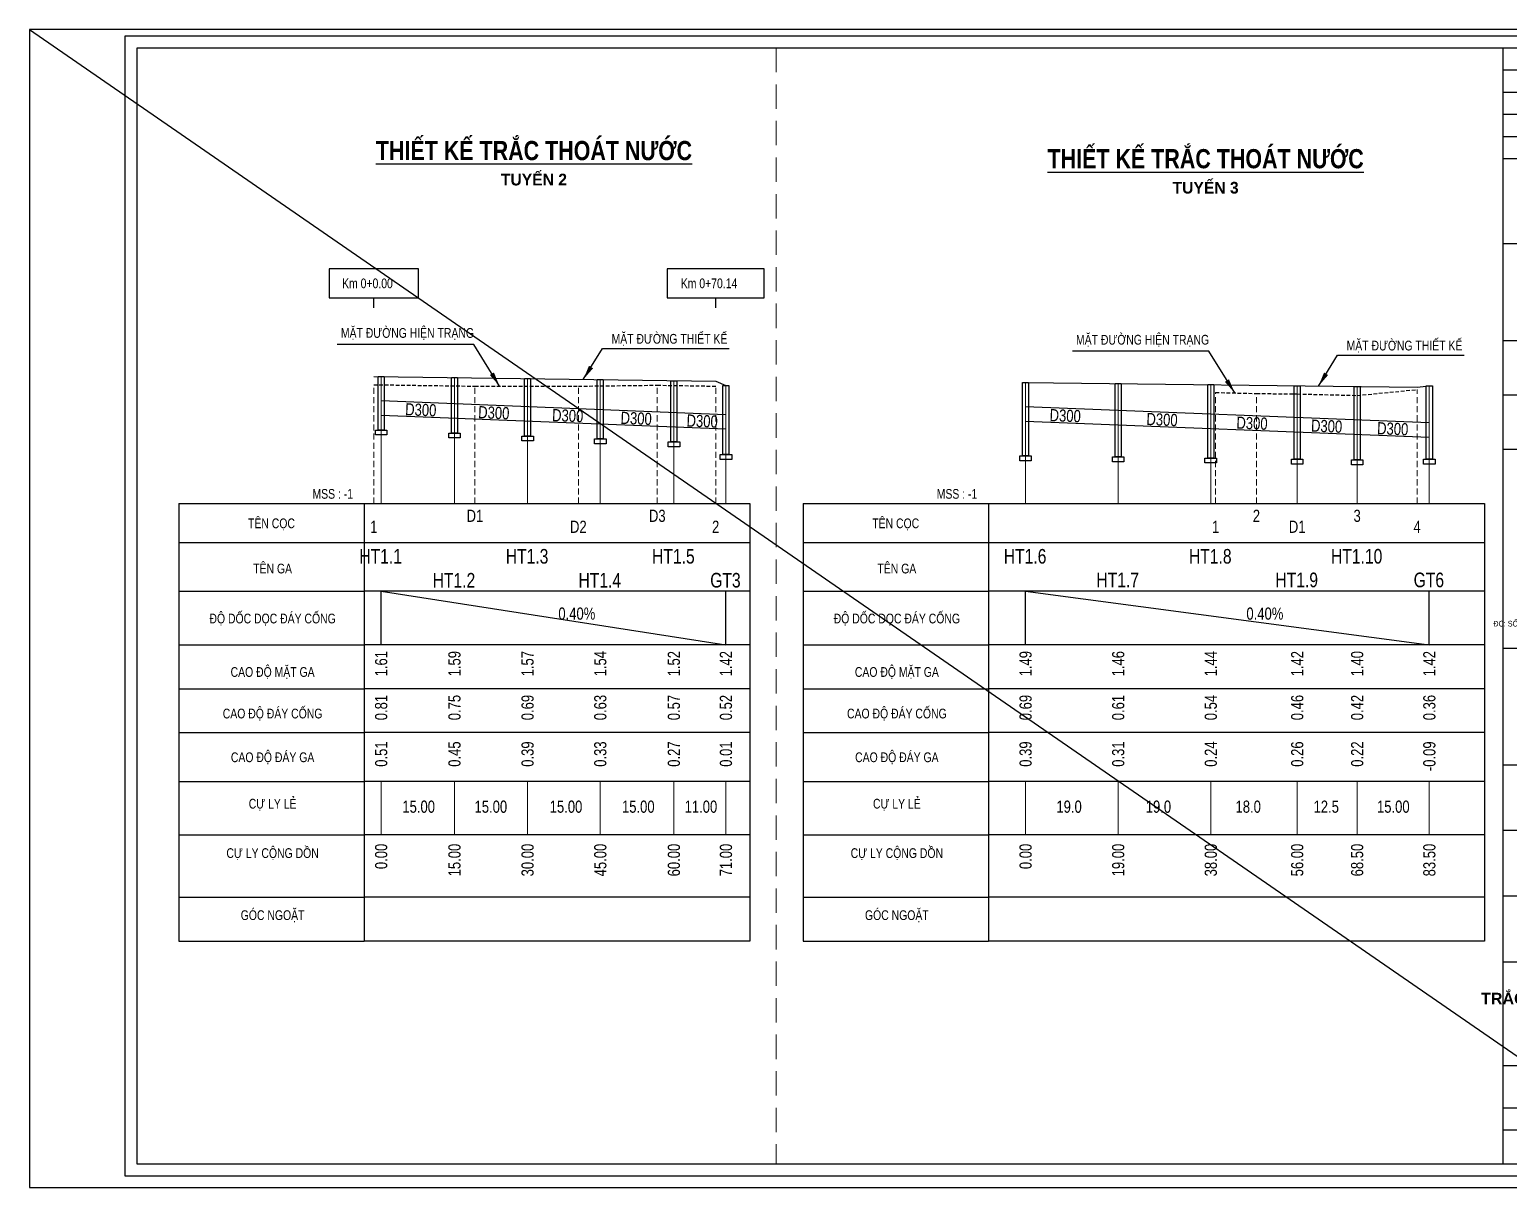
# Model space of a CAD drawing. Header units: inches. Extents: x 138 to 1256, y -84 to 787.
# Drawn here: x 222.9 to 526.3, y -83.9 to 153.7 of the extents above; entities that cross this region are included whole.
import ezdxf
from ezdxf.enums import TextEntityAlignment as Align

# ---------------------------------------------------------------- set-up
doc = ezdxf.new("R2010")
doc.units = ezdxf.units.IN
doc.header["$MEASUREMENT"] = 0
doc.linetypes.add('HIDDEN', pattern=[0.375, 0.25, -0.125])
for name, color, linetype in [('Bang TD tu nhien', 3, 'Continuous'), ('Duong do thiet ke', 2, 'Continuous'), ('ENTTNTHIETKE1', 2, 'Continuous'), ('GHICHU', 7, 'Continuous'), ('KHUNGTEN', 5, 'Continuous'), ('T.bao', 6, 'Continuous'), ('thep', 2, 'Continuous'), ('Trac doc tu nhien', 3, 'Continuous'), ('TracDoc', 7, 'Continuous'), ('TXT', 5, 'Continuous')]:
    doc.layers.add(name, color=color, linetype=linetype)
doc.layers.add('KCS_Plotter', color=11, linetype='Continuous', plot=False)
for name, color, linetype, lineweight in [('LC Dim', 8, 'Continuous', 18), ('LC Khac', 4, 'Continuous', 9), ('LC MANH DUT', 35, 'HIDDEN', 5), ('LC Net dam 1', 30, 'Continuous', 30), ('LC Text2', 7, 'Continuous', 25)]:
    doc.layers.add(name, color=color, linetype=linetype, lineweight=lineweight)
doc.styles.add('BangTD', font='viet buddy.shx', dxfattribs={"width": 0.8})
doc.styles.add('LC 1', font='')
doc.styles.add('LC3', font='', dxfattribs={"width": 0.8})
doc.styles.add('T2', font='', dxfattribs={"width": 0.8})
doc.styles.add('THANG2', font='')
doc.styles.get('LC 1').set_extended_font_data('.VnAvantH', bold=True)
doc.styles.get('LC3').set_extended_font_data('.VnArialH', bold=True)
doc.styles.get('T2').set_extended_font_data('.VnArialH')
doc.styles.get('THANG2').set_extended_font_data('.VnHelvetInsH', bold=True)
doc.dimstyles.get("Standard").update_dxf_attribs({"dimtxt": 1.5, "dimasz": 0.18, "dimexe": 0.18, "dimexo": 0.0625, "dimgap": 0.09, "dimtad": 0, "dimtih": 1, "dimtoh": 1, "dimlfac": 0.1, "dimzin": 0, "dimdsep": 46, "dimtxsty": 'Standard', "dimcen": 0.09, "dimadec": 0, "dimazin": 0, "dimtfac": 1, "dimtofl": 0, "dimtmove": 0, "dimatfit": 3, "dimfxl": 1, "dimtolj": 1, "dimtzin": 0, "dimarcsym": 0})

# ---------------------------------------------------------------- blocks, each defined once
blk = doc.blocks.new('khung vpn')
at = {"layer": 'Defpoints'}
for p, q in [((52556.46, -4195.446), (52498.758, -4195.446)), ((52498.758, -4195.446), (52498.758, -4235.276)), ((52498.758, -4235.276), (52556.46, -4235.276))]:
    blk.add_line(p, q, dxfattribs=at)
at = {"layer": 'KHUNGTEN'}
blk.add_lwpolyline([(52556.243, -4234.885), (52502.048, -4234.885), (52502.048, -4195.662), (52556.243, -4195.662)], close=True, dxfattribs=at)
at = {"layer": 'T.bao'}
for p, q in [((52549.443, -4196.835), (52555.832, -4196.835)), ((52549.443, -4197.598), (52555.832, -4197.598)), ((52549.443, -4198.36), (52555.832, -4198.36)), ((52549.443, -4199.123), (52555.832, -4199.123)), ((52549.443, -4222.987), (52555.832, -4222.987)), ((52549.443, -4225.241), (52555.832, -4225.241)), ((52549.443, -4227.516), (52555.832, -4227.516)), ((52549.443, -4232.534), (52555.832, -4232.534)), ((52549.443, -4233.296), (52555.832, -4233.296))]:
    blk.add_line(p, q, dxfattribs=at)
at = {"layer": 'thep'}
for p, q in [((52549.443, -4199.885), (52555.832, -4199.885)), ((52549.443, -4202.81), (52555.832, -4202.81)), ((52549.443, -4206.138), (52555.832, -4206.138)), ((52549.443, -4208.009), (52555.832, -4208.009)), ((52549.443, -4209.881), (52555.832, -4209.881)), ((52549.443, -4216.721), (52555.832, -4216.721)), ((52549.443, -4220.741), (52555.832, -4220.741)), ((52549.443, -4231.083), (52555.832, -4231.083))]:
    blk.add_line(p, q, dxfattribs=at)
for points in [[(52555.832, -4234.474), (52502.459, -4234.474), (52502.459, -4196.073), (52555.832, -4196.073)], [(52555.832, -4196.073), (52555.832, -4234.474), (52549.443, -4234.474), (52549.443, -4196.073)]]:
    blk.add_lwpolyline(points, close=True, dxfattribs=at)
at = {"layer": 'TXT', "linetype": 'Continuous', "style": 'T2', "width": 0.8}
blk.add_text('®c: sè 126 lª v¨n thuyÕt - kªnh d\xad¬ng - lª ch©n - hp', height=0.19408, dxfattribs=at).set_placement((52552.689, -4215.98), align=Align.CENTER)
blk = doc.blocks.new('TIEUDE1')
at = {"layer": 'LC Text2', "color": 7, "style": 'LC 1'}
blk.add_attdef('TIªU§Ò', text='', height=5, dxfattribs=at).set_placement((0, 0), align=Align.BOTTOM_CENTER)
blk.add_attdef('TL', text='', height=3, dxfattribs=at).set_placement((0, -2), align=Align.TOP_CENTER)

msp = doc.modelspace()

# ---------------------------------------------------------------- linework, layer by layer
for points in [[(294.42, 82.55), (295.66, 82.55), (295.66, 71.55), (294.42, 71.55)], [(309.46, 82.33), (310.7, 82.33), (310.7, 70.94), (309.46, 70.94)], [(324.46, 82.12), (325.7, 82.12), (325.7, 70.34), (324.46, 70.34)], [(339.38, 81.91), (340.62, 81.91), (340.62, 69.75), (339.38, 69.75)], [(354.48, 81.69), (355.72, 81.69), (355.72, 69.14), (354.48, 69.14)], [(365.16, 80.72), (366.4, 80.72), (366.4, 66.52), (365.16, 66.52)], [(426.64, 81.34), (427.88, 81.34), (427.88, 66.27), (426.64, 66.27)], [(445.64, 81.11), (446.88, 81.11), (446.88, 66.04), (445.64, 66.04)], [(464.64, 80.88), (465.88, 80.88), (465.88, 65.81), (464.64, 65.81)], [(482.37, 80.67), (483.61, 80.67), (483.61, 65.59), (482.37, 65.59)], [(494.67, 80.52), (495.91, 80.52), (495.91, 65.45), (494.67, 65.45)], [(509.48, 80.66), (510.72, 80.66), (510.72, 65.59), (509.48, 65.59)], [(293.86, 71.55), (296.23, 71.55), (296.23, 70.55), (293.86, 70.55)], [(308.9, 70.94), (311.27, 70.94), (311.27, 69.94), (308.9, 69.94)], [(323.9, 70.34), (326.27, 70.34), (326.27, 69.34), (323.9, 69.34)], [(338.82, 69.75), (341.19, 69.75), (341.19, 68.75), (338.82, 68.75)], [(353.92, 69.14), (356.29, 69.14), (356.29, 68.14), (353.92, 68.14)], [(364.6, 66.52), (366.97, 66.52), (366.97, 65.52), (364.6, 65.52)], [(364.6, 66.52), (366.97, 66.52), (366.97, 65.52), (364.6, 65.52)], [(426.07, 66.27), (428.44, 66.27), (428.44, 65.27), (426.07, 65.27)], [(445.07, 66.04), (447.44, 66.04), (447.44, 65.04), (445.07, 65.04)], [(464.07, 65.81), (466.44, 65.81), (466.44, 64.81), (464.07, 64.81)], [(481.8, 65.59), (484.17, 65.59), (484.17, 64.59), (481.8, 64.59)], [(494.1, 65.45), (496.47, 65.45), (496.47, 64.45), (494.1, 64.45)], [(508.91, 65.59), (511.28, 65.59), (511.28, 64.59), (508.91, 64.59)]]:
    msp.add_lwpolyline(points, close=True)
at = {"layer": 'Bang TD tu nhien', "color": 3}
for p, q in [((253.54, 56.47), (253.54, 48.47)), ((253.54, 56.47), (370.69, 56.47)), ((291.54, 56.47), (291.54, 48.47)), ((370.69, 56.47), (370.69, -33.3)), ((381.62, 56.47), (381.62, 48.47)), ((381.62, 56.47), (521.39, 56.47)), ((419.62, 56.47), (419.62, 48.47)), ((521.39, 56.47), (521.39, -33.3)), ((253.54, 48.47), (370.69, 48.47)), ((253.54, 48.47), (253.54, -33.3)), ((291.54, 48.47), (291.54, -33.3)), ((381.62, 48.47), (521.39, 48.47)), ((381.62, 48.47), (381.62, -33.3)), ((419.62, 48.47), (419.62, -33.3)), ((253.54, 38.47), (291.54, 38.47)), ((370.69, 38.47), (291.54, 38.47)), ((295.04, 27.47), (295.04, 38.47)), ((365.78, 27.47), (365.78, 38.47)), ((381.62, 38.47), (419.62, 38.47)), ((521.39, 38.47), (419.62, 38.47)), ((427.26, 27.47), (427.26, 38.47)), ((510.1, 27.47), (510.1, 38.47)), ((253.54, 27.47), (291.54, 27.47)), ((370.69, 27.47), (291.54, 27.47)), ((381.62, 27.47), (419.62, 27.47)), ((521.39, 27.47), (419.62, 27.47)), ((253.54, 18.47), (291.54, 18.47)), ((370.69, 18.47), (291.54, 18.47)), ((381.62, 18.47), (419.62, 18.47)), ((521.39, 18.47), (419.62, 18.47)), ((253.54, 9.47), (291.54, 9.47)), ((370.69, 9.47), (291.54, 9.47)), ((381.62, 9.47), (419.62, 9.47)), ((521.39, 9.47), (419.62, 9.47)), ((253.54, -0.53), (291.54, -0.53)), ((370.69, -0.53), (291.54, -0.53)), ((381.62, -0.53), (419.62, -0.53)), ((521.39, -0.53), (419.62, -0.53)), ((253.54, -11.53), (291.54, -11.53)), ((370.69, -11.53), (291.54, -11.53)), ((381.62, -11.53), (419.62, -11.53)), ((521.39, -11.53), (419.62, -11.53)), ((253.54, -24.3), (291.54, -24.3)), ((370.69, -24.3), (291.54, -24.3)), ((381.62, -24.3), (419.62, -24.3)), ((521.39, -24.3), (419.62, -24.3)), ((253.54, -33.3), (291.54, -33.3)), ((370.69, -33.3), (291.54, -33.3)), ((381.62, -33.3), (419.62, -33.3)), ((521.39, -33.3), (419.62, -33.3))]:
    msp.add_line(p, q, dxfattribs=at)
at = {"layer": 'Duong do thiet ke', "color": 1}
for p, q in [((293.54, 82.57), (363.68, 81.57)), ((427.26, 81.34), (507.6, 80.37))]:
    msp.add_line(p, q, dxfattribs=at)
for points in [[(363.68, 81.57), (365.78, 80.72)], [(507.6, 80.37), (510.1, 80.66)]]:
    msp.add_lwpolyline(points, dxfattribs=at)
at = {"layer": 'KCS_Plotter'}
msp.add_line((222.91, 153.75), (567.12, -83.85), dxfattribs=at)
at = {"layer": 'LC Khac', "ltscale": 5}
for p, q in [((295.04, 56.47), (295.04, 82.55)), ((310.08, 56.47), (310.08, 82.33)), ((325.08, 56.47), (325.08, 82.12)), ((340, 56.47), (340, 81.91)), ((355.1, 56.47), (355.1, 81.69)), ((365.78, 56.47), (365.78, 80.72)), ((427.26, 56.47), (427.26, 81.34)), ((446.26, 56.47), (446.26, 81.11)), ((465.26, 56.47), (465.26, 80.88)), ((482.99, 56.47), (482.99, 80.67)), ((495.29, 56.47), (495.29, 80.52)), ((510.1, 56.47), (510.1, 80.66))]:
    msp.add_line(p, q, dxfattribs=at)
at = {"layer": 'LC MANH DUT', "ltscale": 5}
for p, q in [((293.54, 56.47), (293.54, 80.87)), ((314.28, 56.47), (314.28, 80.57)), ((335.5, 56.47), (335.5, 80.57)), ((351.7, 56.47), (351.7, 80.77)), ((363.68, 56.47), (363.68, 80.57)), ((466.26, 56.47), (466.26, 79.27)), ((474.63, 56.47), (474.63, 79.07)), ((507.6, 56.47), (507.6, 79.87))]:
    msp.add_line(p, q, dxfattribs=at)
at = {"layer": 'LC MANH DUT', "ltscale": 20, "elevation": 0}
msp.add_lwpolyline([(376.11, 150), (376.11, -79.07)], dxfattribs=at)
at = {"layer": 'LC Net dam 1', "color": 6}
for points in [[(365.78, 74.72), (295.04, 77.55)], [(510.1, 73.03), (427.26, 76.34)], [(365.78, 71.72), (295.04, 74.55)], [(510.1, 70.03), (427.26, 73.34)]]:
    msp.add_lwpolyline(points, dxfattribs=at)
at = {"layer": 'Trac doc tu nhien', "color": 3, "linetype": 'HIDDEN', "ltscale": 3}
for p, q in [((293.54, 80.87), (314.28, 80.57)), ((314.28, 80.57), (335.5, 80.57)), ((335.5, 80.57), (351.7, 80.77)), ((351.7, 80.77), (363.68, 80.57)), ((466.26, 79.27), (474.63, 79.07)), ((474.63, 79.07), (482.99, 78.97)), ((482.99, 78.97), (495.29, 78.67)), ((495.29, 78.67), (507.6, 79.87))]:
    msp.add_line(p, q, dxfattribs=at)
at = {"layer": 'Trac doc tu nhien', "lineweight": 0, "ltscale": 10}
for p, q in [((295.04, -0.53), (295.04, -11.53)), ((310.08, -0.53), (310.08, -11.53)), ((325.08, -0.53), (325.08, -11.53)), ((340, -0.53), (340, -11.53)), ((355.1, -0.53), (355.1, -11.53)), ((365.78, -0.53), (365.78, -11.53)), ((427.26, -0.53), (427.26, -11.53)), ((446.26, -0.53), (446.26, -11.53)), ((465.26, -0.53), (465.26, -11.53)), ((482.99, -0.53), (482.99, -11.53)), ((495.29, -0.53), (495.29, -11.53)), ((510.1, -0.53), (510.1, -11.53))]:
    msp.add_line(p, q, dxfattribs=at)
at = {"layer": 'Trac doc tu nhien', "color": 3}
for points in [[(293.54, 96.67), (293.54, 98.67), (302.68, 98.67), (302.68, 104.67), (284.4, 104.67), (284.4, 98.67), (293.54, 98.67)], [(363.68, 96.67), (363.68, 98.67), (373.63, 98.67), (373.63, 104.67), (353.73, 104.67), (353.73, 98.67), (363.68, 98.67)]]:
    msp.add_lwpolyline(points, dxfattribs=at)
at = {"layer": 'TracDoc', "color": 2}
for p, q in [((295.04, 38.47), (365.78, 27.47)), ((427.26, 38.47), (510.1, 27.47))]:
    msp.add_line(p, q, dxfattribs=at)

# ---------------------------------------------------------------- block references
at = {"layer": 'ENTTNTHIETKE1', "color": 6, "xscale": 5.965326529308613, "yscale": 5.965326529308613, "zscale": 5.965326529308613}
msp.add_blockref('khung vpn', (-312949.33, 25180.95), dxfattribs=at)
at = {"layer": 'LC Text2'}
ref = msp.add_blockref('TIEUDE1', (326.39, 125.77, 0), dxfattribs=dict(at, xscale=0.8000020620485555, yscale=0.8000020620485555, zscale=0.8000020620485555, rotation=359.9999999976748))
ref.add_attrib('TIªU§Ò', '%%UthiÕt kÕ tr¾c tho¸t n\xadíc', dxfattribs={"color": 7, "height": 3.9395, "rotation": 360, "style": 'LC3', "width": 0.8}).set_placement((326.39, 125.77, 0), align=Align.BOTTOM_CENTER)
ref.add_attrib('TL', 'TUYÕN 2', dxfattribs={"color": 7, "height": 2.4, "rotation": 360, "style": 'LC 1'}).set_placement((326.39, 124.17, 0), align=Align.TOP_CENTER)
ref = msp.add_blockref('TIEUDE1', (464.2, 124.1, 0), dxfattribs=dict(at, xscale=0.8000020620485555, yscale=0.8000020620485555, zscale=0.8000020620485555, rotation=359.9999999976748))
ref.add_attrib('TIªU§Ò', '%%UthiÕt kÕ tr¾c tho¸t n\xadíc', dxfattribs={"color": 7, "height": 3.9395, "rotation": 360, "style": 'LC3', "width": 0.8}).set_placement((464.2, 124.1, 0), align=Align.BOTTOM_CENTER)
ref.add_attrib('TL', 'TUYÕN 3', dxfattribs={"color": 7, "height": 2.4, "rotation": 360, "style": 'LC 1'}).set_placement((464.2, 122.5, 0), align=Align.TOP_CENTER)

# ---------------------------------------------------------------- texts
at = {"layer": 'Bang TD tu nhien', "color": 3, "style": 'BangTD', "width": 0.8}
for s, p in [('MẶT ĐƯỜNG HIỆN TRẠNG', (300.44, 91.54)), ('MẶT ĐƯỜNG THIẾT KẾ', (354.19, 90.37)), ('MẶT ĐƯỜNG HIỆN TRẠNG', (451.26, 90.15)), ('MẶT ĐƯỜNG THIẾT KẾ', (505, 88.98)), ('TÊN CỌC', (272.54, 52.47)), ('TÊN CỌC', (400.62, 52.47)), ('TÊN GA', (272.77, 43.4)), ('TÊN GA', (400.85, 43.4)), ('ĐỘ DỐC DỌC ĐÁY CỐNG', (272.77, 32.97)), ('ĐỘ DỐC DỌC ĐÁY CỐNG', (400.85, 32.97)), ('CAO ĐỘ MẶT GA', (272.77, 21.97)), ('CAO ĐỘ MẶT GA', (400.85, 21.97)), ('CAO ĐỘ ĐÁY CỐNG', (272.77, 13.47)), ('CAO ĐỘ ĐÁY CỐNG', (400.85, 13.47)), ('CAO ĐỘ ĐÁY GA', (272.77, 4.47)), ('CAO ĐỘ ĐÁY GA', (400.85, 4.47)), ('CỰ LY LẺ', (272.77, -5.03)), ('CỰ LY LẺ', (400.85, -5.03)), ('CỰ LY CỘNG DỒN', (272.77, -15.17)), ('CỰ LY CỘNG DỒN', (400.85, -15.17)), ('GÓC NGOẶT', (272.77, -27.94)), ('GÓC NGOẶT', (400.85, -27.94))]:
    msp.add_text(s, height=2, dxfattribs=at).set_placement(p, align=Align.MIDDLE)
at = {"layer": 'GHICHU', "color": 0, "style": 'THANG2'}
msp.add_text('tr¾c däc tk tho¸t n\xadíc', height=2.3651, rotation=0, dxfattribs=at).set_placement((543.85, -46.28), align=Align.CENTER)
at = {"layer": 'Trac doc tu nhien', "color": 3, "style": 'BangTD', "width": 0.8}
for p in [(280.95, 57.47), (409.03, 57.47)]:
    msp.add_text('MSS : -1', height=2, dxfattribs=at).set_placement(p)
at = {"layer": 'Trac doc tu nhien', "color": 3, "char_height": 2, "attachment_point": 1}
for s, insert, width in [('\\Fviet buddy.shx;\\W0.8000000000;\\T1.0000000000;\\o\\lKm 0+0.00', (287.03, 102.67), 14.2476), ('\\Fviet buddy.shx;\\W0.8000000000;\\T1.0000000000;\\o\\lKm 0+70.14', (356.52, 102.67), 15.4667)]:
    msp.add_mtext(s, dxfattribs=dict(at, insert=insert, width=width))
at = {"layer": 'TracDoc', "color": 3, "style": 'BangTD', "width": 0.8}
for p in [(303.18, 75.72), (318.16, 75.12), (333.32, 74.52), (435.4, 74.52), (347.37, 73.96), (360.91, 73.41), (455.26, 73.72), (473.72, 72.98), (489.03, 72.37), (502.59, 71.83)]:
    msp.add_text('D300', height=2.5, rotation=357.7094, dxfattribs=at).set_placement(p, align=Align.MIDDLE_CENTER)
at = {"layer": 'TracDoc', "color": 5, "style": 'BangTD', "width": 0.8}
for s, p in [('D1', (314.28, 55.22)), ('D3', (351.7, 55.22)), ('2', (474.63, 55.22)), ('3', (495.29, 55.22))]:
    msp.add_text(s, height=2.5, dxfattribs=at).set_placement(p, align=Align.TOP_CENTER)
for s, p in [('1', (293.54, 49.72)), ('D2', (335.5, 49.72)), ('2', (363.68, 49.72)), ('1', (466.26, 49.72)), ('D1', (482.99, 49.72)), ('4', (507.6, 49.72))]:
    msp.add_text(s, height=2.5, dxfattribs=at).set_placement(p, align=Align.BOTTOM_CENTER)
at = {"layer": 'TracDoc', "color": 1, "style": 'BangTD', "width": 0.8}
for s, p in [('HT1.1', (294.94, 43.26)), ('HT1.3', (324.98, 43.26)), ('HT1.5', (355, 43.26)), ('HT1.6', (427.16, 43.26)), ('HT1.8', (465.16, 43.26)), ('HT1.10', (495.19, 43.26)), ('HT1.2', (309.98, 38.35)), ('HT1.4', (339.9, 38.35)), ('GT3', (365.68, 38.35)), ('HT1.7', (446.16, 38.41)), ('HT1.9', (482.89, 38.41)), ('GT6', (510, 38.41))]:
    msp.add_text(s, height=3, dxfattribs=at).set_placement(p, align=Align.BOTTOM_CENTER)
at = {"layer": 'TracDoc', "color": 2, "style": 'BangTD', "width": 0.8}
for p in [(331.4, 31.9), (472.57, 31.9)]:
    msp.add_text('0.40%%%', height=2.5, dxfattribs=at).set_placement(p, align=Align.BOTTOM_LEFT)
for s, p in [('1.61', (295.04, 26.22)), ('1.59', (310.08, 26.22)), ('1.57', (325.08, 26.22)), ('1.54', (340, 26.22)), ('1.52', (355.1, 26.22)), ('1.42', (365.78, 26.22)), ('1.49', (427.26, 26.22)), ('1.46', (446.26, 26.22)), ('1.44', (465.26, 26.22)), ('1.42', (482.99, 26.22)), ('1.40', (495.29, 26.22)), ('1.42', (510.1, 26.22))]:
    msp.add_text(s, height=2.5, rotation=90, dxfattribs=at).set_placement(p, align=Align.MIDDLE_RIGHT)
at = {"layer": 'TracDoc', "color": 3, "style": 'BangTD', "width": 0.8}
for s, p in [('0.81', (295.04, 17.22)), ('0.75', (310.08, 17.22)), ('0.69', (325.08, 17.22)), ('0.63', (340, 17.22)), ('0.57', (355.1, 17.22)), ('0.52', (365.78, 17.22)), ('0.69', (427.26, 17.22)), ('0.61', (446.26, 17.22)), ('0.54', (465.26, 17.22)), ('0.46', (482.99, 17.22)), ('0.42', (495.29, 17.22)), ('0.36', (510.1, 17.22))]:
    msp.add_text(s, height=2.5, rotation=90, dxfattribs=at).set_placement(p, align=Align.MIDDLE_RIGHT)
at = {"layer": 'TracDoc', "color": 0, "style": 'BangTD', "width": 0.8}
for s, p in [('0.51', (295.04, 7.67)), ('0.45', (310.08, 7.67)), ('0.39', (325.08, 7.67)), ('0.33', (340, 7.67)), ('0.27', (355.1, 7.67)), ('0.01', (365.78, 7.67)), ('0.39', (427.26, 7.67)), ('0.31', (446.26, 7.67)), ('0.24', (465.26, 7.67)), ('0.26', (482.99, 7.67)), ('0.22', (495.29, 7.67)), ('-0.09', (510.1, 7.67)), ('0.00', (295.04, -13.33)), ('15.00', (310.08, -13.33)), ('30.00', (325.08, -13.33)), ('45.00', (340, -13.33)), ('60.00', (355.1, -13.33)), ('71.00', (365.78, -13.33)), ('0.00', (427.26, -13.33)), ('19.00', (446.26, -13.33)), ('38.00', (465.26, -13.33)), ('56.00', (482.99, -13.33)), ('68.50', (495.29, -13.33)), ('83.50', (510.1, -13.33))]:
    msp.add_text(s, height=2.5, rotation=90, dxfattribs=at).set_placement(p, align=Align.MIDDLE_RIGHT)
at = {"layer": 'TracDoc', "color": 3, "style": 'BangTD', "width": 0.8}
for s, p in [('15.00', (302.74, -5.72)), ('15.00', (317.55, -5.72)), ('15.00', (332.97, -5.72)), ('15.00', (347.8, -5.72)), ('11.00', (360.65, -5.72)), ('19.0', (436.19, -5.72)), ('19.0', (454.52, -5.72)), ('18.0', (472.94, -5.72)), ('12.5', (488.95, -5.72)), ('15.00', (502.71, -5.72))]:
    msp.add_text(s, height=2.5, dxfattribs=at).set_placement(p, align=Align.MIDDLE_CENTER)

# ---------------------------------------------------------------- leaders
at = {"layer": 'LC Dim'}
for points in [[(319.34, 80.57), (314.04, 89.12), (286.05, 89.12)], [(336.52, 81.95), (340.46, 88.32), (366.46, 88.32)], [(470.16, 79.17), (464.85, 87.73), (436.86, 87.73)], [(487.34, 80.56), (491.27, 86.92), (517.27, 86.92)]]:
    msp.add_leader(points, dimstyle='Standard', override={"dimasz": 3}, dxfattribs=at)

doc.saveas('drawing.dxf')
